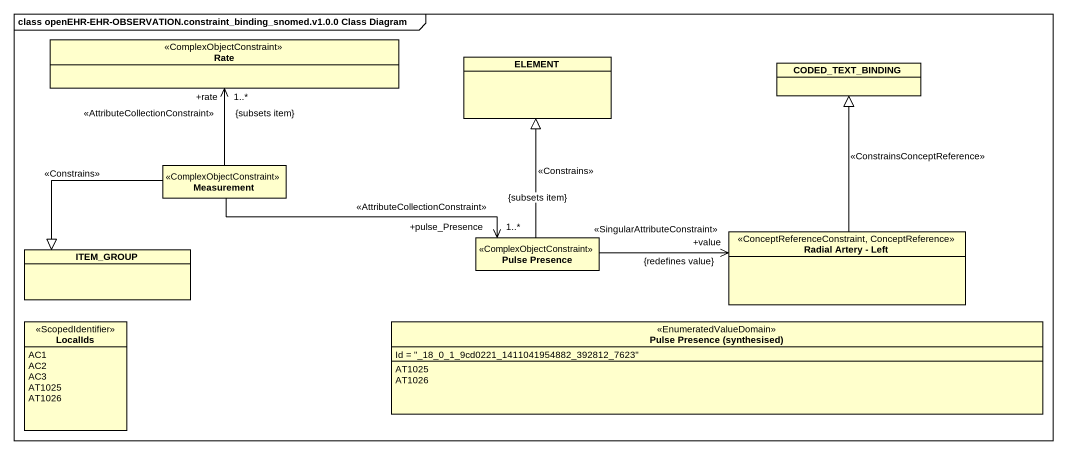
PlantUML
@startuml
mainframe class openEHR-EHR-OBSERVATION.constraint_binding_snomed.v1.0.0 Class Diagram
hide circle
hide empty members
class Rate <<ComplexObjectConstraint>>
class ELEMENT
class CODED_TEXT_BINDING
class Measurement <<ComplexObjectConstraint>>
class ITEM_GROUP
class "Pulse Presence" as Pulse_Presence <<ComplexObjectConstraint>>
class "Radial Artery - Left" as Radial_Artery_Left <<ConceptReferenceConstraint, ConceptReference>>
enum LocalIds <<ScopedIdentifier>> {
  AC1
  AC2
  AC3
  AT1025
  AT1026
}
enum "Pulse Presence (synthesised)" as Pulse_Presence_synthesised <<EnumeratedValueDomain>> {
  Id = "_18_0_1_9cd0221_1411041954882_392812_7623"
  AT1025
  AT1026
}
Measurement -up-> "+rate\n<<AttributeCollectionConstraint>>\n1..*\n{subsets item}" Rate
Measurement --|> ITEM_GROUP : <<Constrains>>
Measurement -right-> "+pulse_Presence\n<<AttributeCollectionConstraint>>\n1..*\n{subsets item}" Pulse_Presence
Pulse_Presence -up-|> ELEMENT : <<Constrains>>
Pulse_Presence -right-> "+value\n<<SingularAttributeConstraint>>\n{redefines value}" Radial_Artery_Left
Radial_Artery_Left -up-|> CODED_TEXT_BINDING : <<ConstrainsConceptReference>>
@enduml
